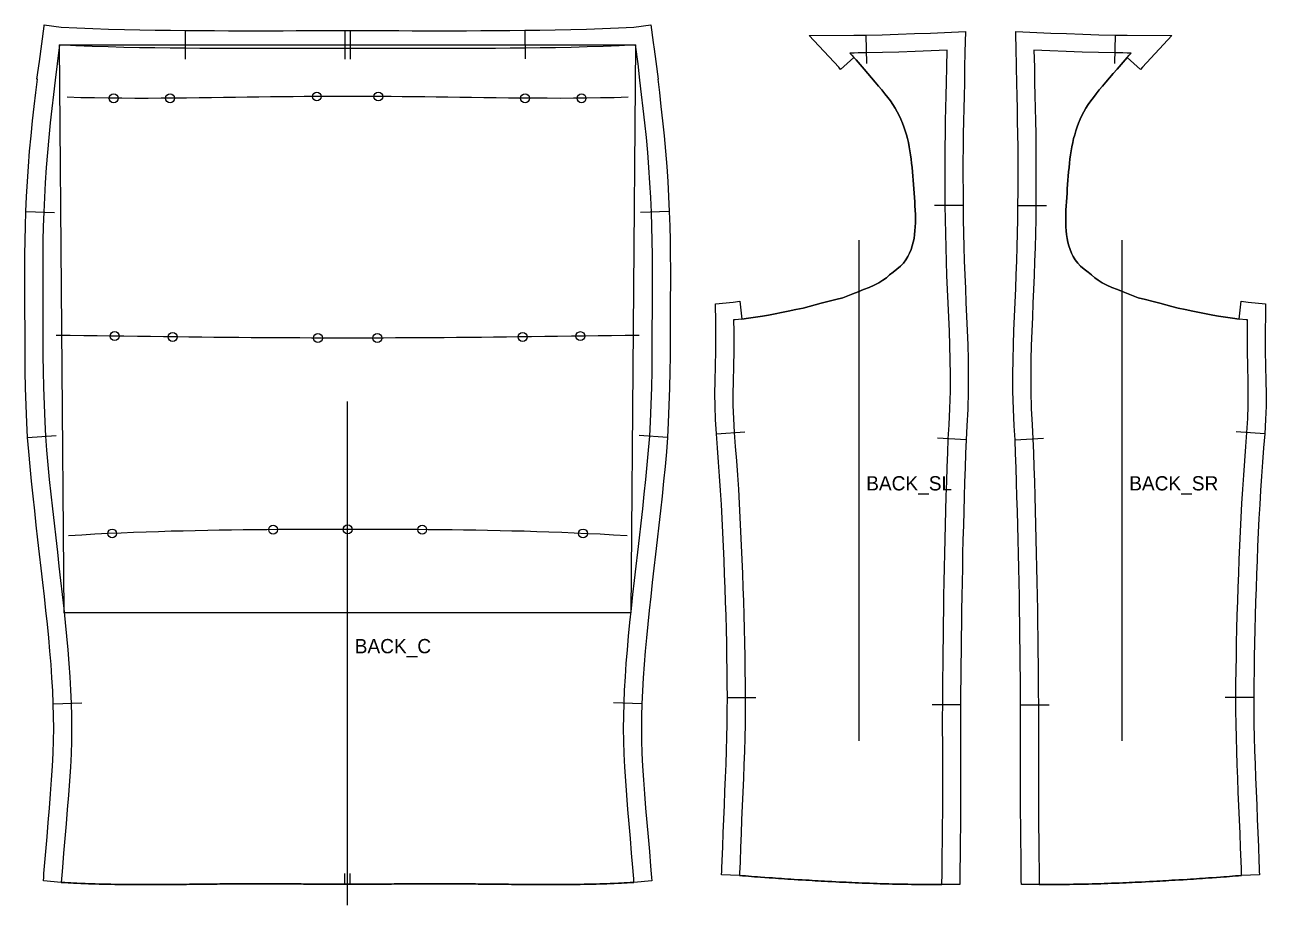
# Model space of a CAD drawing. Header units: millimetres. Extents: x 0 to 1446, y -12 to 834.
# Drawn here: x 0 to 696, y -12 to 482 of the extents above; entities that cross this region are included whole.
import ezdxf

# ---------------------------------------------------------------- set-up
doc = ezdxf.new("R2010")
doc.units = ezdxf.units.MM
for name, color, linetype in [('CUT', 7, 'Continuous'), ('GRAIN', 3, 'Continuous'), ('MARK', 1, 'Continuous'), ('NOTCH', 7, 'Continuous'), ('SEW', 5, 'Continuous'), ('TEXT', 7, 'Continuous')]:
    doc.layers.add(name, color=color, linetype=linetype)

msp = doc.modelspace()

# ---------------------------------------------------------------- linework, layer by layer
at = {"layer": 'CUT'}
for points in [[(337.5, 1.03), (335.93, 0.94), (334.43, 0.86), (332.66, 0.76), (330.32, 0.64), (327.97, 0.54), (326.15, 0.47), (324.4, 0.4), (322.27, 0.33), (320.14, 0.27), (318.39, 0.24), (316.83, 0.21), (315.29, 0.18), (313.51, 0.15), (311.25, 0.1), (309.02, 0.07), (307.3, 0.06), (305.66, 0.05), (303.62, 0.03), (301.57, 0.02), (299.87, 0.02), (298.33, 0.02), (296.71, 0.02), (294.89, 0.01), (292.73, 0), (290.62, 0), (288.96, 0.02), (287.34, 0.03), (285.35, 0.03), (283.37, 0.03), (281.74, 0.05), (280.21, 0.06), (278.51, 0.07), (276.65, 0.07), (274.63, 0.08), (272.69, 0.1), (271.07, 0.13), (269.5, 0.15), (267.68, 0.16), (265.86, 0.18), (264.31, 0.2), (262.78, 0.22), (261.03, 0.23), (259.18, 0.24), (257.33, 0.26), (255.58, 0.28), (254, 0.3), (252.49, 0.32), (250.89, 0.34), (249.31, 0.35), (247.85, 0.35), (246.31, 0.36), (244.5, 0.36), (242.61, 0.36), (240.87, 0.37), (239.25, 0.39), (237.74, 0.4), (236.26, 0.41), (234.74, 0.42), (233.26, 0.42), (231.88, 0.41), (230.36, 0.41), (228.45, 0.4), (226.51, 0.4), (224.87, 0.4), (223.4, 0.41), (221.96, 0.42), (220.54, 0.42), (219.14, 0.42), (217.77, 0.41), (216.43, 0.4), (214.93, 0.39), (213.06, 0.38), (211.2, 0.36), (209.7, 0.35), (208.36, 0.34), (206.95, 0.33), (205.53, 0.31), (204.13, 0.3), (202.74, 0.28), (201.35, 0.26), (199.86, 0.24), (198.17, 0.22), (196.49, 0.2), (195.05, 0.19), (193.71, 0.17), (192.32, 0.16), (190.92, 0.15), (189.54, 0.14), (188.15, 0.14), (186.74, 0.14), (185.28, 0.13), (183.76, 0.13), (182.27, 0.13), (180.88, 0.13), (179.5, 0.13), (178.01, 0.13), (176.49, 0.13), (175.03, 0.14), (173.62, 0.14), (172.23, 0.14), (170.84, 0.15), (169.44, 0.16), (168.06, 0.17), (166.72, 0.19), (165.28, 0.2), (163.6, 0.22), (161.9, 0.24), (160.42, 0.26), (159.03, 0.28), (157.64, 0.29), (156.24, 0.31), (154.81, 0.33), (153.41, 0.34), (152.06, 0.35), (150.56, 0.36), (148.7, 0.38), (146.83, 0.39), (145.34, 0.41), (144, 0.42), (142.63, 0.42), (141.23, 0.42), (139.81, 0.42), (138.37, 0.41), (136.9, 0.4), (135.25, 0.39), (133.31, 0.4), (131.41, 0.41), (129.89, 0.41), (128.51, 0.42), (127.02, 0.42), (125.51, 0.41), (124.03, 0.4), (122.51, 0.39), (120.89, 0.37), (119.15, 0.36), (117.27, 0.36), (115.46, 0.36), (113.92, 0.35), (112.46, 0.34), (110.88, 0.33), (109.28, 0.32), (107.76, 0.3), (106.19, 0.28), (104.44, 0.26), (102.59, 0.24), (100.73, 0.23), (98.99, 0.22), (97.46, 0.2), (95.91, 0.18), (94.08, 0.16), (92.27, 0.15), (90.7, 0.12), (89.08, 0.1), (87.14, 0.08), (85.12, 0.07), (83.25, 0.06), (81.55, 0.05), (80.03, 0.04), (78.4, 0.03), (76.41, 0.02), (74.43, 0.03), (72.81, 0.01), (71.14, 0), (69.03, 0), (66.88, 0.01), (65.06, 0.02), (63.44, 0.02), (61.89, 0.01), (60.2, 0.01), (58.14, 0.03), (56.11, 0.05), (54.47, 0.06), (52.75, 0.07), (50.51, 0.1), (48.25, 0.15), (46.48, 0.18), (44.93, 0.21), (43.38, 0.23), (41.62, 0.27), (39.49, 0.32), (37.37, 0.4), (35.62, 0.47), (33.79, 0.54), (31.43, 0.64), (29.1, 0.76), (27.34, 0.85), (25.84, 0.94), (24.27, 1.02), (22.49, 1.12), (20.37, 1.24), (10.4, 2.01), (10.56, 4.07), (10.72, 6.15), (11.05, 10.29), (11.73, 18.53), (12.44, 26.69), (13.15, 34.82), (13.85, 42.88), (14.48, 50.84), (15.04, 58.72), (15.54, 66.4), (15.9, 73.71), (16.11, 80.66), (16.18, 87.4), (16.12, 94.29), (15.94, 101.33), (15.64, 108.52), (15.21, 115.81), (14.7, 123.25), (14.1, 130.8), (13.41, 138.35), (12.66, 145.96), (11.86, 153.68), (10.99, 161.48), (10.11, 169.34), (9.21, 177.25), (8.29, 185.21), (7.37, 193.24), (6.44, 201.36), (5.53, 209.52), (4.64, 217.72), (3.77, 226.05), (2.95, 234.36), (2.2, 242.63), (1.56, 250.62), (1.13, 258.91), (0.76, 268.51), (0.44, 278.49), (0.26, 287.61), (0.18, 296.07), (0.15, 304.33), (0.12, 312.46), (0.08, 320.5), (0.04, 328.5), (0, 336.56), (0, 344.68), (0.05, 352.86), (0.17, 361), (0.37, 369.1), (0.65, 377.27), (1.03, 385.56), (1.48, 393.98), (2.03, 402.52), (2.7, 411.13), (3.48, 419.67), (4.35, 428.04), (5.27, 436.16), (6.18, 443.98), (7.01, 451.41), (6.82, 451.44), (8.15, 461.35), (10.79, 481.07), (10.79, 481.07), (10.9, 481.85), (20.4, 480.58), (29.09, 480.13), (38.07, 479.76), (46.97, 479.46), (55.78, 479.23), (64.5, 479.04), (73.09, 478.89), (81.56, 478.78), (89.92, 478.69), (98.14, 478.63), (106.23, 478.59), (114.18, 478.56), (122.01, 478.55), (129.71, 478.55), (137.3, 478.55), (144.78, 478.57), (152.16, 478.59), (159.45, 478.61), (166.66, 478.63), (173.81, 478.64), (180.88, 478.65), (187.97, 478.65), (195.11, 478.63), (202.32, 478.61), (209.62, 478.59), (217, 478.57), (224.47, 478.55), (232.06, 478.55), (239.76, 478.55), (247.59, 478.56), (255.55, 478.58), (263.64, 478.62), (271.85, 478.68), (280.2, 478.77), (288.68, 478.89), (297.27, 479.04), (305.99, 479.23), (314.81, 479.46), (323.72, 479.76), (332.69, 480.13), (341.37, 480.57), (350.88, 481.85), (352.21, 471.93), (352.71, 468.17), (353.63, 461.34), (354.95, 451.43), (354.76, 451.4), (355.6, 443.97), (356.51, 436.16), (357.42, 428.04), (358.29, 419.67), (359.07, 411.13), (359.74, 402.52), (360.29, 393.97), (360.74, 385.56), (361.11, 377.27), (361.4, 369.1), (361.6, 361), (361.72, 352.86), (361.77, 344.68), (361.77, 336.55), (361.73, 328.49), (361.69, 320.49), (361.65, 312.46), (361.62, 304.33), (361.58, 296.07), (361.51, 287.61), (361.33, 278.49), (361.01, 268.5), (360.63, 258.9), (360.2, 250.62), (359.56, 242.62), (358.81, 234.35), (357.99, 226.05), (357.12, 217.72), (356.23, 209.51), (355.32, 201.36), (354.39, 193.24), (353.47, 185.21), (352.55, 177.25), (351.65, 169.34), (350.77, 161.48), (349.9, 153.68), (349.1, 145.96), (348.35, 138.36), (347.66, 130.8), (347.06, 123.25), (346.55, 115.81), (346.12, 108.53), (345.82, 101.32), (345.64, 94.29), (345.58, 87.41), (345.65, 80.66), (345.86, 73.72), (346.23, 66.41), (346.72, 58.72), (347.28, 50.85), (347.91, 42.88), (348.6, 34.82), (349.32, 26.7), (350.02, 18.53), (350.71, 10.3), (351.04, 6.08), (351.2, 4.05), (351.36, 2.02), (341.39, 1.25), (339.27, 1.13), (337.5, 1.03)], [(390.61, 7.43), (390.68, 9.39), (390.83, 13.31), (391.12, 21.12), (391.41, 28.92), (391.73, 36.74), (392.06, 44.54), (392.39, 52.28), (392.7, 59.93), (392.99, 67.55), (393.25, 75.1), (393.48, 82.53), (393.62, 89.97), (393.69, 97.45), (393.72, 104.92), (393.68, 112.44), (393.58, 120.05), (393.48, 127.68), (393.36, 135.33), (393.18, 143.01), (392.96, 150.71), (392.72, 158.42), (392.47, 166.15), (392.19, 173.91), (391.9, 181.71), (391.56, 189.51), (391.18, 197.31), (390.81, 205.15), (390.4, 213.02), (389.91, 220.9), (389.37, 228.82), (388.83, 236.79), (388.2, 244.71), (387.58, 252.67), (387.12, 260.63), (386.82, 268.21), (386.77, 274.95), (386.93, 282.3), (387.13, 290.62), (387.26, 299.19), (387.29, 303.48), (387.3, 307.79), (387.27, 312.07), (387.25, 314.17), (387.24, 315.22), (387.08, 325.42), (396.94, 326.45), (400.7, 326.88), (401.84, 316.94), (405.65, 317.43), (409.48, 317.98), (413.41, 318.57), (416.69, 319.2), (420.43, 319.9), (424.09, 320.65), (427.82, 321.44), (432.15, 322.28), (436.12, 323.14), (439.59, 324.01), (442.98, 324.92), (446.3, 325.86), (450.09, 326.86), (454.44, 327.89), (458.43, 328.92), (461.31, 329.98), (464.06, 331.08), (466.99, 332.22), (470.07, 333.42), (473.19, 334.66), (476.09, 335.95), (478.68, 337.28), (480.91, 338.67), (482.87, 340.12), (484.65, 341.64), (486.62, 343.22), (488.79, 344.85), (490.76, 346.55), (492.4, 348.3), (493.76, 350.11), (494.91, 351.98), (495.89, 353.91), (496.69, 355.89), (497.36, 357.92), (497.9, 360), (498.33, 362.11), (498.65, 364.26), (498.88, 366.46), (499.03, 368.69), (499.1, 370.96), (499.11, 373.26), (499.07, 375.59), (498.98, 377.94), (498.86, 380.31), (498.72, 382.7), (498.56, 385.1), (498.39, 387.5), (498.23, 389.91), (498.06, 392.31), (497.88, 394.71), (497.7, 397.11), (497.49, 399.5), (497.27, 401.88), (497.01, 404.24), (496.73, 406.6), (496.41, 408.93), (496.05, 411.24), (495.64, 413.53), (495.18, 415.81), (494.66, 418.06), (494.08, 420.28), (493.43, 422.49), (492.7, 424.66), (491.9, 426.81), (491.01, 428.93), (490.03, 431.02), (488.96, 433.09), (487.79, 435.12), (486.51, 437.14), (485.11, 439.16), (483.61, 441.19), (481.99, 443.25), (480.27, 445.35), (478.45, 447.53), (476.54, 449.78), (474.55, 452.12), (472.47, 454.55), (470.33, 457.06), (468.12, 459.63), (465.85, 462.23), (464.69, 463.52), (457.22, 456.88), (456.13, 458.1), (439.58, 475.95), (464.66, 476.06), (466.95, 476.08), (471.39, 476.14), (480.46, 476.33), (489.53, 476.6), (498.57, 476.91), (507.54, 477.26), (527.13, 478.17), (526.86, 466.49), (526.67, 457.85), (526.53, 449.38), (526.38, 441.95), (526.21, 434.93), (526.05, 427.86), (525.92, 420.64), (525.83, 413.31), (525.78, 405.09), (525.78, 396.86), (525.81, 388.7), (525.86, 380.67), (525.95, 372.79), (526.08, 365.05), (526.27, 357.35), (526.51, 349.59), (526.8, 341.79), (527.12, 334.01), (527.46, 326.25), (527.81, 318.45), (528.13, 310.55), (528.4, 302.49), (528.61, 294.29), (528.73, 285.8), (528.71, 276.48), (528.45, 266.37), (527.93, 257.04), (527.48, 249.32), (527.18, 241.68), (526.91, 233.65), (526.66, 225.54), (526.43, 217.39), (526.2, 209.35), (525.99, 201.31), (525.78, 193.29), (525.59, 185.34), (525.41, 177.42), (525.24, 169.55), (525.1, 161.72), (524.99, 153.89), (524.87, 146.1), (524.77, 138.44), (524.69, 130.75), (524.59, 123.06), (524.52, 115.53), (524.47, 108.12), (524.42, 100.72), (524.38, 93.53), (524.38, 86.5), (524.39, 79.56), (524.41, 72.36), (524.41, 64.8), (524.41, 56.99), (524.42, 48.99), (524.4, 40.87), (524.34, 32.7), (524.26, 24.53), (524.16, 16.38), (524.07, 8.2), (524.02, 4.05), (524, 2.03), (523.98, 0), (513.98, 0.09), (511.82, 0.08), (509.92, 0.06), (508, 0.05), (505.79, 0.05), (503.63, 0.06), (501.88, 0.07), (500.31, 0.09), (498.73, 0.1), (496.96, 0.11), (494.83, 0.13), (492.61, 0.16), (490.53, 0.19), (488.48, 0.23), (486.34, 0.28), (484.3, 0.33), (482.56, 0.39), (480.95, 0.45), (479.34, 0.5), (477.59, 0.56), (475.57, 0.62), (473.42, 0.69), (471.28, 0.76), (469.18, 0.83), (467.16, 0.91), (465.26, 1), (463.53, 1.09), (461.89, 1.17), (460.25, 1.26), (458.52, 1.34), (456.58, 1.43), (454.47, 1.53), (452.23, 1.64), (450.06, 1.75), (448.12, 1.85), (446.33, 1.96), (444.62, 2.06), (442.95, 2.17), (441.29, 2.27), (439.58, 2.38), (437.75, 2.48), (435.71, 2.59), (433.38, 2.71), (431.09, 2.84), (429.21, 2.97), (427.53, 3.09), (425.83, 3.21), (424.13, 3.33), (422.45, 3.45), (420.76, 3.57), (419.03, 3.69), (417.06, 3.82), (414.67, 3.97), (412.34, 4.12), (410.54, 4.26), (408.96, 4.39), (407.28, 4.53), (405.56, 4.67), (403.88, 4.8), (402.2, 4.94), (400.53, 5.08), (390.53, 5.46), (390.61, 7.43)], [(685.52, 326.45), (695.38, 325.42), (695.22, 315.22), (695.21, 314.17), (695.18, 312.07), (695.16, 307.79), (695.16, 303.48), (695.2, 299.19), (695.33, 290.62), (695.52, 282.31), (695.69, 274.95), (695.63, 268.21), (695.34, 260.63), (694.87, 252.67), (694.25, 244.71), (693.63, 236.79), (693.08, 228.82), (692.55, 220.9), (692.06, 213.02), (691.65, 205.15), (691.28, 197.31), (690.9, 189.51), (690.56, 181.71), (690.27, 173.91), (689.99, 166.15), (689.74, 158.42), (689.5, 150.71), (689.27, 143.01), (689.1, 135.33), (688.98, 127.68), (688.88, 120.05), (688.78, 112.44), (688.74, 104.92), (688.77, 97.45), (688.84, 89.97), (688.98, 82.53), (689.2, 75.1), (689.47, 67.55), (689.76, 59.93), (690.07, 52.28), (690.39, 44.54), (690.72, 36.74), (691.04, 28.92), (691.33, 21.12), (691.62, 13.31), (691.77, 9.39), (691.85, 7.43), (691.93, 5.46), (681.93, 5.08), (680.26, 4.94), (678.58, 4.8), (676.9, 4.67), (675.18, 4.53), (673.5, 4.39), (671.92, 4.26), (670.12, 4.12), (667.79, 3.97), (665.4, 3.82), (663.43, 3.69), (661.7, 3.57), (660.01, 3.45), (658.33, 3.33), (656.63, 3.21), (654.93, 3.09), (653.25, 2.97), (651.36, 2.84), (649.08, 2.71), (646.75, 2.59), (644.71, 2.48), (642.88, 2.38), (641.17, 2.27), (639.51, 2.17), (637.84, 2.06), (636.13, 1.96), (634.34, 1.85), (632.4, 1.75), (630.23, 1.64), (627.99, 1.53), (625.88, 1.43), (623.94, 1.34), (622.2, 1.26), (620.57, 1.17), (618.93, 1.09), (617.2, 1), (615.3, 0.91), (613.28, 0.83), (611.18, 0.76), (609.04, 0.69), (606.89, 0.62), (604.87, 0.56), (603.12, 0.5), (601.51, 0.45), (599.9, 0.39), (598.15, 0.33), (596.12, 0.28), (593.98, 0.23), (591.93, 0.19), (589.85, 0.16), (587.63, 0.13), (585.5, 0.11), (583.73, 0.1), (582.15, 0.09), (580.58, 0.07), (578.82, 0.06), (576.67, 0.05), (574.46, 0.05), (572.54, 0.06), (570.64, 0.08), (568.48, 0.09), (558.48, 0), (558.46, 2.03), (558.44, 4.05), (558.39, 8.2), (558.29, 16.38), (558.2, 24.53), (558.11, 32.7), (558.06, 40.87), (558.04, 48.99), (558.05, 56.99), (558.05, 64.8), (558.05, 72.36), (558.07, 79.56), (558.08, 86.5), (558.07, 93.53), (558.04, 100.72), (557.98, 108.11), (557.94, 115.53), (557.86, 123.06), (557.77, 130.75), (557.69, 138.44), (557.59, 146.1), (557.47, 153.88), (557.36, 161.72), (557.22, 169.55), (557.05, 177.42), (556.87, 185.34), (556.68, 193.29), (556.47, 201.31), (556.26, 209.35), (556.03, 217.39), (555.8, 225.54), (555.55, 233.65), (555.28, 241.68), (554.98, 249.32), (554.53, 257.04), (554.01, 266.37), (553.75, 276.48), (553.73, 285.8), (553.85, 294.29), (554.06, 302.49), (554.33, 310.55), (554.65, 318.45), (554.99, 326.25), (555.34, 334.01), (555.66, 341.79), (555.95, 349.59), (556.19, 357.35), (556.38, 365.05), (556.51, 372.79), (556.59, 380.67), (556.65, 388.7), (556.68, 396.86), (556.68, 405.09), (556.63, 413.31), (556.54, 420.64), (556.41, 427.86), (556.25, 434.93), (556.07, 441.95), (555.93, 449.38), (555.79, 457.85), (555.74, 460.05), (555.57, 467.46), (555.34, 477.45), (555.34, 477.45), (555.33, 478.17), (574.92, 477.26), (583.88, 476.91), (592.92, 476.6), (601.99, 476.33), (611.07, 476.14), (615.51, 476.08), (617.79, 476.06), (642.88, 475.95), (626.33, 458.1), (625.24, 456.88), (617.77, 463.52), (616.6, 462.23), (614.34, 459.63), (612.13, 457.06), (609.99, 454.55), (607.91, 452.12), (605.92, 449.78), (604, 447.53), (602.18, 445.35), (600.47, 443.25), (598.85, 441.19), (597.34, 439.16), (595.95, 437.14), (594.67, 435.12), (593.5, 433.09), (592.43, 431.02), (591.45, 428.93), (590.56, 426.81), (589.75, 424.66), (589.03, 422.49), (588.38, 420.28), (587.8, 418.06), (587.28, 415.81), (586.82, 413.53), (586.41, 411.24), (586.05, 408.93), (585.73, 406.6), (585.45, 404.24), (585.19, 401.88), (584.97, 399.5), (584.76, 397.11), (584.57, 394.71), (584.4, 392.31), (584.23, 389.91), (584.07, 387.5), (583.9, 385.1), (583.74, 382.7), (583.6, 380.31), (583.47, 377.94), (583.39, 375.59), (583.34, 373.26), (583.35, 370.96), (583.43, 368.69), (583.58, 366.46), (583.81, 364.26), (584.13, 362.11), (584.56, 360), (585.1, 357.92), (585.77, 355.89), (586.57, 353.91), (587.55, 351.98), (588.7, 350.11), (590.06, 348.3), (591.7, 346.55), (593.66, 344.85), (595.84, 343.22), (597.81, 341.64), (599.59, 340.12), (601.55, 338.67), (603.78, 337.28), (606.36, 335.95), (609.26, 334.66), (612.38, 333.42), (615.47, 332.22), (618.39, 331.08), (621.15, 329.98), (624.03, 328.92), (628.02, 327.89), (632.37, 326.86), (636.16, 325.86), (639.48, 324.92), (642.87, 324.01), (646.34, 323.14), (650.31, 322.28), (654.64, 321.44), (658.37, 320.65), (662.03, 319.9), (665.77, 319.2), (669.05, 318.57), (672.98, 317.98), (676.81, 317.43), (680.62, 316.94), (681.76, 326.88), (685.52, 326.45)]]:
    msp.add_lwpolyline(points, close=True, dxfattribs=at)
at = {"layer": 'GRAIN'}
for p, q in [((467.52, 80.59), (467.52, 361.18)), ((614.93, 80.59), (614.93, 361.18)), ((180.88, -11.55), (180.88, 270.82))]:
    msp.add_line(p, q, dxfattribs=at)
at = {"layer": 'MARK'}
msp.add_lwpolyline([(339.7, 152.3), (22.06, 152.29), (19.48, 470.61), (342.3, 470.61)], close=True, dxfattribs=at)
for points in [[(338.04, 441.24), (330.29, 441.01), (322.62, 440.85), (315.01, 440.74), (307.48, 440.67), (300.03, 440.65), (292.67, 440.66), (285.39, 440.68), (278.21, 440.73), (271.11, 440.79), (264.13, 440.87), (257.22, 440.95), (250.42, 441.04), (243.72, 441.15), (237.1, 441.22), (230.56, 441.31), (224.11, 441.4), (217.74, 441.49), (211.45, 441.55), (205.22, 441.62), (199.06, 441.67), (192.95, 441.71), (186.89, 441.74), (180.89, 441.75), (174.88, 441.74), (168.82, 441.72), (162.72, 441.67), (156.54, 441.63), (150.33, 441.57), (144.03, 441.49), (137.66, 441.4), (131.21, 441.32), (124.68, 441.22), (118.06, 441.14), (111.34, 441.04), (104.54, 440.95), (97.63, 440.87), (90.65, 440.79), (83.56, 440.71), (76.38, 440.68), (69.1, 440.65), (61.73, 440.65), (54.29, 440.68), (46.76, 440.74), (39.14, 440.86), (31.47, 441.01), (23.74, 441.24)], [(344.25, 307.76), (336.41, 307.67), (328.7, 307.58), (321.29, 307.5), (313.53, 307.41), (306.31, 307.32), (298.58, 307.21), (291.34, 307.11), (283.97, 307.02), (276.86, 306.92), (269.88, 306.83), (262.74, 306.74), (255.89, 306.67), (248.7, 306.6), (241.86, 306.54), (234.98, 306.49), (228.03, 306.43), (221.39, 306.39), (214.42, 306.36), (207.71, 306.33), (200.98, 306.32), (194.24, 306.3), (187.69, 306.3), (180.99, 306.3), (174.18, 306.3), (167.56, 306.3), (160.74, 306.32), (154.05, 306.33), (147.43, 306.36), (140.48, 306.39), (133.72, 306.43), (126.87, 306.49), (119.9, 306.53), (113.05, 306.6), (105.93, 306.66), (99.11, 306.74), (91.87, 306.83), (84.93, 306.91), (77.77, 307.02), (70.34, 307.12), (63.21, 307.23), (55.47, 307.32), (48.12, 307.41), (40.46, 307.5), (33.01, 307.58), (25.38, 307.67), (17.53, 307.77)], [(337.61, 195.37), (329.88, 195.88), (322.39, 196.31), (315.23, 196.66), (307.92, 196.98), (300.99, 197.26), (293.61, 197.56), (286.88, 197.77), (279.78, 197.98), (272.98, 198.14), (266.32, 198.29), (259.28, 198.43), (252.84, 198.56), (245.87, 198.7), (239.45, 198.79), (232.93, 198.85), (226.12, 198.89), (219.88, 198.95), (213.07, 199), (206.69, 199.04), (200.11, 199.05), (193.75, 199.04), (187.36, 199.04), (180.9, 199.04), (174.37, 199.04), (168.06, 199.04), (161.38, 199.05), (155.04, 199.05), (148.72, 199.01), (142.13, 198.95), (135.69, 198.9), (128.88, 198.85), (122.36, 198.78), (115.83, 198.69), (109, 198.56), (102.59, 198.44), (95.41, 198.29), (88.82, 198.14), (82.05, 197.98), (74.96, 197.78), (68.05, 197.55), (60.95, 197.28), (53.93, 196.99), (46.63, 196.67), (39.29, 196.31), (32, 195.9), (24.39, 195.39)]]:
    msp.add_lwpolyline(points, dxfattribs=at)
for centre in [(49.78, 440.71), (81.42, 440.7), (163.65, 441.68), (198.14, 441.68), (280.36, 440.71), (311.99, 440.71), (50.32, 307.39), (82.86, 306.95), (164.26, 306.31), (197.52, 306.31), (278.98, 306.95), (311.34, 307.38), (48.95, 196.78), (139.17, 198.92), (180.9, 199.04), (222.7, 198.92), (312.83, 196.77)]:
    msp.add_circle(centre, 2.5, dxfattribs=at)
at = {"layer": 'NOTCH'}
for p, q in [((89.92, 478.69), (89.78, 462.69)), ((179.38, 478.65), (179.39, 462.65)), ((182.38, 478.65), (182.39, 462.65)), ((280.2, 478.77), (280.39, 462.77)), ((471.38, 476.14), (471.68, 460.14)), ((611.08, 476.14), (610.78, 460.14)), ((0.65, 377.27), (16.64, 376.63)), ((361.11, 377.27), (345.13, 376.63)), ((525.86, 380.67), (509.86, 380.53)), ((556.59, 380.67), (572.59, 380.53)), ((1.56, 250.63), (17.53, 251.67)), ((360.2, 250.62), (344.24, 251.67)), ((387.58, 252.67), (403.55, 253.76)), ((694.87, 252.67), (678.91, 253.76)), ((527.48, 249.32), (511.5, 250.1)), ((554.98, 249.32), (570.96, 250.1)), ((393.72, 104.92), (409.72, 104.93)), ((688.74, 104.92), (672.74, 104.93)), ((15.94, 101.32), (31.93, 101.86)), ((345.82, 101.32), (329.83, 101.87)), ((524.42, 100.72), (508.42, 100.82)), ((558.04, 100.72), (574.04, 100.82)), ((179.38, 0.13), (179.38, 6.13)), ((182.38, 0.13), (182.38, 6.13))]:
    msp.add_line(p, q, dxfattribs=at)
at = {"layer": 'SEW'}
for points in [[(22.49, 1.12), (24.27, 1.02), (25.84, 0.94), (27.34, 0.85), (29.1, 0.76), (31.43, 0.64), (33.79, 0.54), (35.62, 0.47), (37.37, 0.4), (39.49, 0.32), (41.62, 0.27), (43.38, 0.23), (44.93, 0.21), (46.48, 0.18), (48.25, 0.15), (50.51, 0.1), (52.75, 0.07), (54.47, 0.06), (56.11, 0.05), (58.14, 0.03), (60.2, 0.01), (61.89, 0.01), (63.44, 0.02), (65.06, 0.02), (66.88, 0.01), (69.03, 0), (71.14, 0), (72.81, 0.01), (74.43, 0.03), (76.41, 0.02), (78.4, 0.03), (80.03, 0.04), (81.55, 0.05), (83.25, 0.06), (85.12, 0.07), (87.14, 0.08), (89.08, 0.1), (90.7, 0.12), (92.27, 0.15), (94.08, 0.16), (95.91, 0.18), (97.46, 0.2), (98.99, 0.22), (100.73, 0.23), (102.59, 0.24), (104.44, 0.26), (106.19, 0.28), (107.76, 0.3), (109.28, 0.32), (110.88, 0.33), (112.46, 0.34), (113.92, 0.35), (115.46, 0.36), (117.27, 0.36), (119.15, 0.36), (120.89, 0.37), (122.51, 0.39), (124.03, 0.4), (125.51, 0.41), (127.02, 0.42), (128.51, 0.42), (129.89, 0.41), (131.41, 0.41), (133.31, 0.4), (135.25, 0.39), (136.9, 0.4), (138.37, 0.41), (139.81, 0.42), (141.23, 0.42), (142.63, 0.42), (144, 0.42), (145.34, 0.41), (146.83, 0.39), (148.7, 0.38), (150.56, 0.36), (152.06, 0.35), (153.41, 0.34), (154.81, 0.33), (156.24, 0.31), (157.64, 0.29), (159.03, 0.28), (160.42, 0.26), (161.9, 0.24), (163.6, 0.22), (165.28, 0.2), (166.72, 0.19), (168.06, 0.17), (169.44, 0.16), (170.84, 0.15), (172.23, 0.14), (173.62, 0.14), (175.03, 0.14), (176.49, 0.13), (178.01, 0.13), (179.5, 0.13), (180.88, 0.13), (182.27, 0.13), (183.76, 0.13), (185.28, 0.13), (186.74, 0.14), (188.15, 0.14), (189.54, 0.14), (190.92, 0.15), (192.32, 0.16), (193.71, 0.17), (195.05, 0.19), (196.49, 0.2), (198.17, 0.22), (199.86, 0.24), (201.35, 0.26), (202.74, 0.28), (204.13, 0.3), (205.53, 0.31), (206.95, 0.33), (208.36, 0.34), (209.7, 0.35), (211.2, 0.36), (213.06, 0.38), (214.93, 0.39), (216.43, 0.4), (217.77, 0.41), (219.14, 0.42), (220.54, 0.42), (221.96, 0.42), (223.4, 0.41), (224.87, 0.4), (226.51, 0.4), (228.45, 0.4), (230.36, 0.41), (231.88, 0.41), (233.26, 0.42), (234.74, 0.42), (236.26, 0.41), (237.74, 0.4), (239.25, 0.39), (240.87, 0.37), (242.61, 0.36), (244.5, 0.36), (246.31, 0.36), (247.85, 0.35), (249.31, 0.35), (250.89, 0.34), (252.49, 0.32), (254, 0.3), (255.58, 0.28), (257.33, 0.26), (259.18, 0.24), (261.03, 0.23), (262.78, 0.22), (264.31, 0.2), (265.86, 0.18), (267.68, 0.16), (269.5, 0.15), (271.07, 0.13), (272.69, 0.1), (274.63, 0.08), (276.65, 0.07), (278.51, 0.07), (280.21, 0.06), (281.74, 0.05), (283.37, 0.03), (285.35, 0.03), (287.34, 0.03), (288.96, 0.02), (290.62, 0), (292.73, 0), (294.89, 0.01), (296.71, 0.02), (298.33, 0.02), (299.87, 0.02), (301.57, 0.02), (303.62, 0.03), (305.66, 0.05), (307.3, 0.06), (309.02, 0.07), (311.25, 0.1), (313.51, 0.15), (315.29, 0.18), (316.83, 0.21), (318.39, 0.24), (320.14, 0.27), (322.27, 0.33), (324.4, 0.4), (326.15, 0.47), (327.97, 0.54), (330.32, 0.64), (332.66, 0.76), (334.43, 0.86), (335.93, 0.94), (337.5, 1.03), (339.27, 1.13), (341.39, 1.25), (341.23, 3.27), (341.08, 5.29), (340.74, 9.49), (340.06, 17.69), (339.36, 25.83), (338.64, 33.96), (337.94, 42.06), (337.31, 50.1), (336.75, 58.05), (336.24, 65.83), (335.86, 73.32), (335.65, 80.46), (335.58, 87.4), (335.64, 94.46), (335.82, 101.66), (336.14, 109.03), (336.57, 116.45), (337.09, 123.99), (337.69, 131.65), (338.39, 139.3), (339.15, 146.97), (339.96, 154.75), (340.83, 162.59), (341.72, 170.46), (342.62, 178.39), (343.53, 186.35), (344.46, 194.37), (345.38, 202.48), (346.29, 210.61), (347.18, 218.78), (348.04, 227.05), (348.85, 235.29), (349.6, 243.47), (350.22, 251.28), (350.64, 259.36), (351.01, 268.86), (351.33, 278.75), (351.51, 287.76), (351.58, 296.14), (351.62, 304.37), (351.65, 312.5), (351.69, 320.54), (351.73, 328.54), (351.77, 336.57), (351.77, 344.65), (351.72, 352.75), (351.6, 360.8), (351.41, 368.8), (351.12, 376.87), (350.75, 385.06), (350.3, 393.38), (349.76, 401.81), (349.1, 410.29), (348.34, 418.7), (347.48, 426.96), (346.57, 435.02), (345.66, 442.84), (344.76, 450.86), (343.71, 460.02), (342.3, 470.61), (333.15, 470.14), (324.09, 469.77), (315.11, 469.47), (306.24, 469.23), (297.47, 469.04), (288.83, 468.89), (280.32, 468.77), (271.94, 468.69), (263.7, 468.62), (255.59, 468.58), (247.61, 468.56), (239.77, 468.55), (232.05, 468.55), (224.46, 468.55), (216.97, 468.57), (209.59, 468.59), (202.29, 468.61), (195.08, 468.63), (187.95, 468.65), (180.89, 468.65), (173.82, 468.64), (166.69, 468.63), (159.48, 468.61), (152.18, 468.59), (144.8, 468.57), (137.32, 468.55), (129.72, 468.55), (122, 468.55), (114.16, 468.56), (106.19, 468.59), (98.07, 468.63), (89.83, 468.69), (81.45, 468.78), (72.94, 468.89), (64.3, 469.04), (55.53, 469.23), (46.66, 469.47), (37.69, 469.77), (28.62, 470.14), (19.48, 470.61), (18.06, 460.02), (17.02, 450.86), (16.11, 442.84), (15.2, 435.02), (14.29, 426.96), (13.43, 418.7), (12.66, 410.29), (12.01, 401.81), (11.47, 393.38), (11.01, 385.07), (10.65, 376.87), (10.36, 368.8), (10.17, 360.8), (10.05, 352.76), (10, 344.66), (10, 336.58), (10.04, 328.55), (10.08, 320.55), (10.12, 312.5), (10.14, 304.37), (10.18, 296.14), (10.26, 287.76), (10.43, 278.75), (10.75, 268.87), (11.12, 259.36), (11.54, 251.28), (12.16, 243.48), (12.91, 235.3), (13.72, 227.06), (14.58, 218.78), (15.47, 210.61), (16.38, 202.49), (17.3, 194.38), (18.23, 186.35), (19.14, 178.38), (20.04, 170.46), (20.93, 162.59), (21.8, 154.75), (22.61, 146.97), (23.37, 139.3), (24.07, 131.65), (24.67, 123.99), (25.19, 116.45), (25.62, 109.03), (25.94, 101.66), (26.11, 94.46), (26.18, 87.4), (26.11, 80.46), (25.89, 73.31), (25.52, 65.83), (25.01, 58.05), (24.45, 50.1), (23.81, 42.06), (23.12, 33.95), (22.41, 25.82), (21.7, 17.68), (21.02, 9.48), (20.69, 5.36), (20.53, 3.3), (20.37, 1.24)], [(402.2, 4.94), (403.88, 4.8), (405.56, 4.67), (407.28, 4.53), (408.96, 4.39), (410.54, 4.26), (412.34, 4.12), (414.67, 3.97), (417.06, 3.82), (419.03, 3.69), (420.76, 3.57), (422.45, 3.45), (424.13, 3.33), (425.83, 3.21), (427.53, 3.09), (429.21, 2.97), (431.09, 2.84), (433.38, 2.71), (435.71, 2.59), (437.75, 2.48), (439.58, 2.38), (441.29, 2.27), (442.95, 2.17), (444.62, 2.06), (446.33, 1.96), (448.12, 1.85), (450.06, 1.75), (452.23, 1.64), (454.47, 1.53), (456.58, 1.43), (458.52, 1.34), (460.25, 1.26), (461.89, 1.17), (463.53, 1.09), (465.26, 1), (467.16, 0.91), (469.18, 0.83), (471.28, 0.76), (473.42, 0.69), (475.57, 0.62), (477.59, 0.56), (479.34, 0.5), (480.95, 0.45), (482.56, 0.39), (484.3, 0.33), (486.34, 0.28), (488.48, 0.23), (490.53, 0.19), (492.61, 0.16), (494.83, 0.13), (496.96, 0.11), (498.73, 0.1), (500.31, 0.09), (501.88, 0.07), (503.63, 0.06), (505.79, 0.05), (508, 0.05), (509.92, 0.06), (511.82, 0.08), (513.98, 0.09), (514, 2.12), (514.02, 4.15), (514.07, 8.32), (514.16, 16.5), (514.26, 24.65), (514.35, 32.78), (514.4, 40.91), (514.42, 48.99), (514.41, 56.98), (514.41, 64.81), (514.41, 72.34), (514.39, 79.54), (514.38, 86.49), (514.38, 93.57), (514.42, 100.78), (514.47, 108.18), (514.52, 115.61), (514.6, 123.18), (514.69, 130.86), (514.77, 138.55), (514.87, 146.24), (514.99, 154.03), (515.1, 161.88), (515.24, 169.74), (515.41, 177.64), (515.59, 185.57), (515.79, 193.54), (515.99, 201.57), (516.21, 209.63), (516.43, 217.68), (516.67, 225.84), (516.91, 233.97), (517.19, 242.05), (517.49, 249.81), (517.94, 257.61), (518.45, 266.78), (518.71, 276.62), (518.73, 285.74), (518.61, 294.09), (518.4, 302.2), (518.13, 310.18), (517.82, 318.03), (517.47, 325.8), (517.13, 333.58), (516.81, 341.4), (516.52, 349.25), (516.27, 357.08), (516.08, 364.84), (515.95, 372.65), (515.86, 380.58), (515.81, 388.65), (515.78, 396.84), (515.78, 405.12), (515.83, 413.4), (515.92, 420.79), (516.05, 428.06), (516.22, 435.17), (516.39, 442.17), (516.53, 449.56), (516.67, 458.04), (516.89, 467.68), (507.97, 467.27), (498.94, 466.92), (489.85, 466.61), (480.72, 466.34), (471.57, 466.14), (467.06, 466.08), (464.73, 466.06), (462.4, 466.05), (463.54, 464.82), (464.69, 463.52), (465.85, 462.23), (468.12, 459.63), (470.33, 457.06), (472.47, 454.55), (474.55, 452.12), (476.54, 449.78), (478.45, 447.53), (480.27, 445.35), (481.99, 443.25), (483.61, 441.19), (485.11, 439.16), (486.51, 437.14), (487.79, 435.12), (488.96, 433.09), (490.03, 431.02), (491.01, 428.93), (491.9, 426.81), (492.7, 424.66), (493.43, 422.49), (494.08, 420.28), (494.66, 418.06), (495.18, 415.81), (495.64, 413.53), (496.05, 411.24), (496.41, 408.93), (496.73, 406.6), (497.01, 404.24), (497.27, 401.88), (497.49, 399.5), (497.7, 397.11), (497.88, 394.71), (498.06, 392.31), (498.23, 389.91), (498.39, 387.5), (498.56, 385.1), (498.72, 382.7), (498.86, 380.31), (498.98, 377.94), (499.07, 375.59), (499.11, 373.26), (499.1, 370.96), (499.03, 368.69), (498.88, 366.46), (498.65, 364.26), (498.33, 362.11), (497.9, 360), (497.36, 357.92), (496.69, 355.89), (495.89, 353.91), (494.91, 351.98), (493.76, 350.11), (492.4, 348.3), (490.76, 346.55), (488.79, 344.85), (486.62, 343.22), (484.65, 341.64), (482.87, 340.12), (480.91, 338.67), (478.68, 337.28), (476.09, 335.95), (473.19, 334.66), (470.07, 333.42), (466.99, 332.22), (464.06, 331.08), (461.31, 329.98), (458.43, 328.92), (454.44, 327.89), (450.09, 326.86), (446.3, 325.86), (442.98, 324.92), (439.59, 324.01), (436.12, 323.14), (432.15, 322.28), (427.82, 321.44), (424.09, 320.65), (420.43, 319.9), (416.69, 319.2), (413.41, 318.57), (409.48, 317.98), (405.65, 317.43), (401.84, 316.94), (398.03, 316.51), (397.22, 316.42), (397.23, 315.36), (397.25, 314.3), (397.27, 312.16), (397.3, 307.81), (397.29, 303.44), (397.26, 299.07), (397.12, 290.42), (396.93, 282.08), (396.77, 274.88), (396.82, 268.44), (397.11, 261.12), (397.56, 253.35), (398.17, 245.5), (398.8, 237.53), (399.35, 229.5), (399.89, 221.55), (400.38, 213.59), (400.79, 205.65), (401.17, 197.79), (401.55, 189.97), (401.89, 182.11), (402.18, 174.28), (402.46, 166.49), (402.71, 158.74), (402.95, 151.01), (403.18, 143.28), (403.36, 135.53), (403.48, 127.82), (403.58, 120.18), (403.68, 112.53), (403.72, 104.92), (403.69, 97.38), (403.62, 89.83), (403.48, 82.29), (403.25, 74.77), (402.98, 67.19), (402.69, 59.54), (402.38, 51.87), (402.05, 44.12), (401.73, 36.32), (401.41, 28.53), (401.12, 20.75), (400.83, 12.93), (400.68, 9.01), (400.6, 7.04), (400.53, 5.08)], [(681.93, 5.08), (681.86, 7.04), (681.78, 9.01), (681.63, 12.93), (681.34, 20.75), (681.05, 28.53), (680.73, 36.32), (680.4, 44.12), (680.08, 51.87), (679.77, 59.54), (679.48, 67.19), (679.21, 74.77), (678.98, 82.29), (678.84, 89.83), (678.77, 97.38), (678.74, 104.92), (678.78, 112.53), (678.88, 120.18), (678.98, 127.82), (679.1, 135.53), (679.28, 143.28), (679.51, 151.01), (679.74, 158.74), (680, 166.49), (680.28, 174.28), (680.57, 182.11), (680.91, 189.97), (681.29, 197.79), (681.66, 205.65), (682.08, 213.59), (682.57, 221.55), (683.11, 229.5), (683.66, 237.53), (684.29, 245.5), (684.9, 253.35), (685.35, 261.12), (685.64, 268.44), (685.69, 274.88), (685.53, 282.08), (685.33, 290.42), (685.2, 299.07), (685.16, 303.44), (685.16, 307.81), (685.18, 312.16), (685.21, 314.3), (685.22, 315.36), (685.24, 316.42), (684.43, 316.51), (680.62, 316.94), (676.81, 317.43), (672.98, 317.98), (669.05, 318.57), (665.77, 319.2), (662.03, 319.9), (658.37, 320.65), (654.64, 321.44), (650.31, 322.28), (646.34, 323.14), (642.87, 324.01), (639.48, 324.92), (636.16, 325.86), (632.37, 326.86), (628.02, 327.89), (624.03, 328.92), (621.15, 329.98), (618.39, 331.08), (615.47, 332.22), (612.38, 333.42), (609.26, 334.66), (606.36, 335.95), (603.78, 337.28), (601.55, 338.67), (599.59, 340.12), (597.81, 341.64), (595.84, 343.22), (593.66, 344.85), (591.7, 346.55), (590.06, 348.3), (588.7, 350.11), (587.55, 351.98), (586.57, 353.91), (585.77, 355.89), (585.1, 357.92), (584.56, 360), (584.13, 362.11), (583.81, 364.26), (583.58, 366.46), (583.43, 368.69), (583.35, 370.96), (583.34, 373.26), (583.39, 375.59), (583.47, 377.94), (583.6, 380.31), (583.74, 382.7), (583.9, 385.1), (584.07, 387.5), (584.23, 389.91), (584.4, 392.31), (584.57, 394.71), (584.76, 397.11), (584.97, 399.5), (585.19, 401.88), (585.45, 404.24), (585.73, 406.6), (586.05, 408.93), (586.41, 411.24), (586.82, 413.53), (587.28, 415.81), (587.8, 418.06), (588.38, 420.28), (589.03, 422.49), (589.75, 424.66), (590.56, 426.81), (591.45, 428.93), (592.43, 431.02), (593.5, 433.09), (594.67, 435.12), (595.95, 437.14), (597.34, 439.16), (598.85, 441.19), (600.47, 443.25), (602.18, 445.35), (604, 447.53), (605.92, 449.78), (607.91, 452.12), (609.99, 454.55), (612.13, 457.06), (614.34, 459.63), (616.6, 462.23), (617.77, 463.52), (618.92, 464.82), (620.06, 466.05), (617.73, 466.06), (615.4, 466.08), (610.89, 466.14), (601.74, 466.34), (592.61, 466.61), (583.52, 466.92), (574.49, 467.27), (565.57, 467.68), (565.79, 458.04), (565.93, 449.56), (566.07, 442.17), (566.24, 435.17), (566.41, 428.06), (566.54, 420.79), (566.63, 413.4), (566.68, 405.12), (566.68, 396.84), (566.65, 388.65), (566.59, 380.58), (566.51, 372.65), (566.37, 364.84), (566.19, 357.08), (565.94, 349.25), (565.65, 341.4), (565.33, 333.58), (564.98, 325.8), (564.64, 318.03), (564.33, 310.18), (564.05, 302.2), (563.85, 294.09), (563.73, 285.74), (563.75, 276.62), (564.01, 266.78), (564.51, 257.61), (564.97, 249.81), (565.27, 242.05), (565.54, 233.97), (565.79, 225.84), (566.03, 217.68), (566.25, 209.63), (566.47, 201.57), (566.67, 193.54), (566.87, 185.57), (567.05, 177.64), (567.21, 169.74), (567.36, 161.88), (567.47, 154.03), (567.59, 146.24), (567.68, 138.55), (567.76, 130.86), (567.86, 123.18), (567.94, 115.61), (567.98, 108.18), (568.04, 100.78), (568.07, 93.57), (568.08, 86.49), (568.07, 79.54), (568.05, 72.34), (568.05, 64.81), (568.05, 56.98), (568.04, 48.99), (568.06, 40.91), (568.11, 32.78), (568.2, 24.65), (568.29, 16.5), (568.39, 8.32), (568.44, 4.15), (568.46, 2.12), (568.48, 0.09), (570.64, 0.08), (572.54, 0.06), (574.46, 0.05), (576.67, 0.05), (578.82, 0.06), (580.58, 0.07), (582.15, 0.09), (583.73, 0.1), (585.5, 0.11), (587.63, 0.13), (589.85, 0.16), (591.93, 0.19), (593.98, 0.23), (596.12, 0.28), (598.15, 0.33), (599.9, 0.39), (601.51, 0.45), (603.12, 0.5), (604.87, 0.56), (606.89, 0.62), (609.04, 0.69), (611.18, 0.76), (613.28, 0.83), (615.3, 0.91), (617.2, 1), (618.93, 1.09), (620.57, 1.17), (622.2, 1.26), (623.94, 1.34), (625.88, 1.43), (627.99, 1.53), (630.23, 1.64), (632.4, 1.75), (634.34, 1.85), (636.13, 1.96), (637.84, 2.06), (639.51, 2.17), (641.17, 2.27), (642.88, 2.38), (644.71, 2.48), (646.75, 2.59), (649.08, 2.71), (651.36, 2.84), (653.25, 2.97), (654.93, 3.09), (656.63, 3.21), (658.33, 3.33), (660.01, 3.45), (661.7, 3.57), (663.43, 3.69), (665.4, 3.82), (667.79, 3.97), (670.12, 4.12), (671.92, 4.26), (673.5, 4.39), (675.18, 4.53), (676.9, 4.67), (678.58, 4.8), (680.26, 4.94)]]:
    msp.add_lwpolyline(points, close=True, dxfattribs=at)

# ---------------------------------------------------------------- texts
at = {"layer": 'TEXT'}
for s, p in [('BACK_SL', (471.52, 220.89)), ('BACK_SR', (618.93, 220.89)), ('BACK_C', (184.88, 129.63))]:
    msp.add_text(s, height=8, dxfattribs=at).set_placement(p)

doc.saveas('drawing.dxf')
